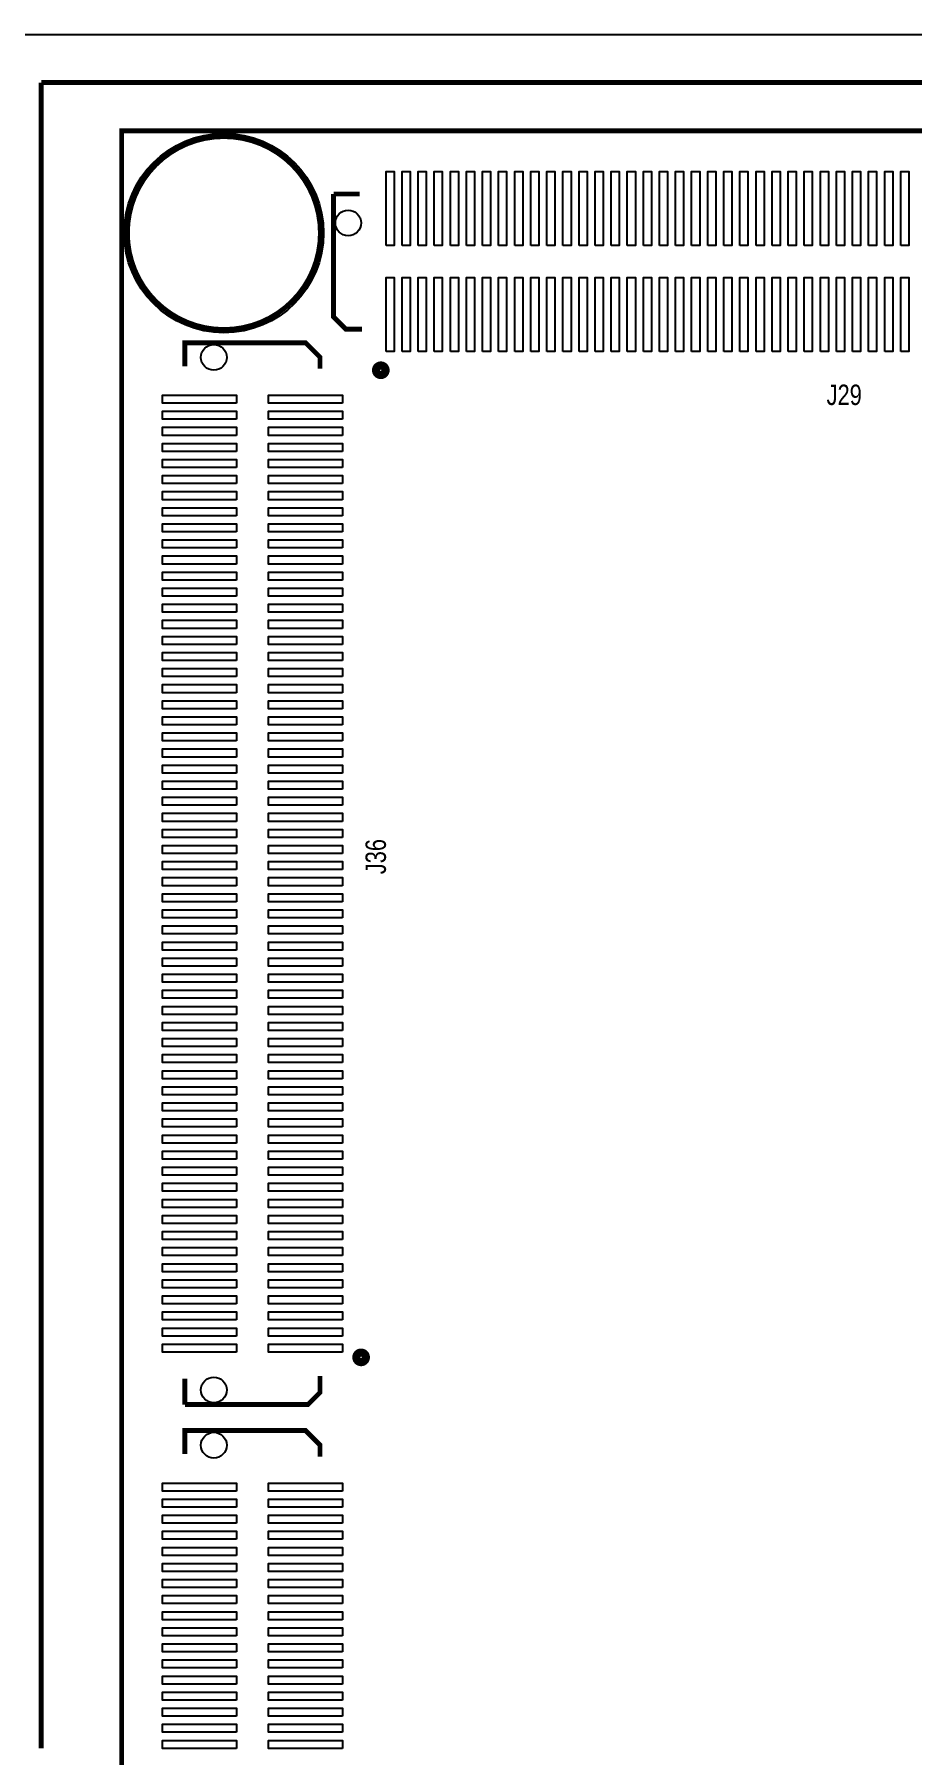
# Model space of a CAD drawing. Extents: x -92 to 135, y -31 to 116.
# Drawn here: x -5.9 to 21.4, y 26.3 to 79.8 of the extents above; entities that cross this region are included whole.
import ezdxf

# ---------------------------------------------------------------- set-up
doc = ezdxf.new("R2010")
doc.units = 0
for name, color, linetype in [('BG_OUTLINE', 2, 'CONTINUOUS'), ('PG_SILKSCREEN_TOP', 5, 'CONTINUOUS'), ('PIN_TOP', 6, 'CONTINUOUS'), ('RD_SILKSCREEN_TOP', 7, 'CONTINUOUS')]:
    doc.layers.add(name, color=color, linetype=linetype)

msp = doc.modelspace()

# ---------------------------------------------------------------- linework, layer by layer
at = {"layer": 'BG_OUTLINE'}
msp.add_lwpolyline([(37.046154, -31.330392), (-33.161986, -31.330392), (-33.669986, -30.822392), (-33.669986, -23.875492, 1), (-35.574986, -23.875492), (-35.574986, -30.822392), (-36.082986, -31.330392), (-46.255686, -31.330392), (-46.763686, -30.822392), (-46.763686, -20.408392, 1), (-50.421286, -20.408392), (-50.421286, -26.834592), (-58.422286, -26.834592), (-58.422286, -18.579592), (-76.761086, -18.579592), (-76.761086, -26.834592), (-91.76385, -26.834592), (-91.76385, -7.549896), (-89.74582, -7.549896), (-89.74582, 53.448204), (-91.76385, 53.448204), (-91.76385, 79.8195), (98.226118, 79.8195)], format="xyb", dxfattribs=at)
at = {"layer": 'PG_SILKSCREEN_TOP', "const_width": 0.1524}
for points in [[(-5.679694, 26.543), (-5.679694, 78.32217)], [(-5.679694, 78.32217), (78.931262, 78.32217)], [(3.409696, 74.858372), (3.409696, 71.033132), (3.7846, 70.658228), (4.2926, 70.658228)], [(3.409696, 74.858372), (4.2164, 74.858372)], [(-1.213612, 69.50456), (-1.213612, 70.235064), (2.53746, 70.235064), (2.986532, 69.785992), (2.986532, 69.42836)], [(-1.213612, 37.227256), (2.611628, 37.227256), (2.986532, 37.60216), (2.986532, 38.11016)], [(-1.213612, 37.227256), (-1.213612, 38.03396)], [(-1.213612, 35.687), (-1.213612, 36.417504), (2.53746, 36.417504), (2.986532, 35.968432), (2.986532, 35.6108)]]:
    msp.add_lwpolyline(points, dxfattribs=at)
msp.add_lwpolyline([(-3.17754, -3.17754), (76.8223, -3.17754), (76.8223, 76.8223), (-3.17754, 76.8223)], close=True, dxfattribs=at)
at = {"layer": 'PG_SILKSCREEN_TOP'}
for points, const_width in [([(2.999994, 73.64476, 1), (-3.000134, 73.64486, 1)], 0.1524), ([(5.024882, 69.3801, 1), (4.728718, 69.3801, 1)], 0.254), ([(4.412742, 38.69436, 1), (4.116578, 38.69436, 1)], 0.254)]:
    msp.add_lwpolyline(points, format="xyb", close=True, dxfattribs=dict(at, const_width=const_width))
at = {"layer": 'PIN_TOP'}
for points in [[(5.038852, 73.258172), (5.038852, 75.558142), (5.288788, 75.558142), (5.288788, 73.258172)], [(5.538724, 73.258172), (5.538724, 75.558142), (5.78866, 75.558142), (5.78866, 73.258172)], [(6.038596, 73.258172), (6.038596, 75.558142), (6.288532, 75.558142), (6.288532, 73.258172)], [(6.538722, 73.258172), (6.538722, 75.558142), (6.788658, 75.558142), (6.788658, 73.258172)], [(7.038594, 73.258172), (7.038594, 75.558142), (7.28853, 75.558142), (7.28853, 73.258172)], [(7.53872, 73.258172), (7.53872, 75.558142), (7.788656, 75.558142), (7.788656, 73.258172)], [(8.038592, 73.258172), (8.038592, 75.558142), (8.288528, 75.558142), (8.288528, 73.258172)], [(8.538718, 73.258172), (8.538718, 75.558142), (8.788654, 75.558142), (8.788654, 73.258172)], [(9.03859, 73.258172), (9.03859, 75.558142), (9.288526, 75.558142), (9.288526, 73.258172)], [(9.538716, 73.258172), (9.538716, 75.558142), (9.788652, 75.558142), (9.788652, 73.258172)], [(10.038588, 73.258172), (10.038588, 75.558142), (10.288524, 75.558142), (10.288524, 73.258172)], [(10.538714, 73.258172), (10.538714, 75.558142), (10.78865, 75.558142), (10.78865, 73.258172)], [(11.038586, 73.258172), (11.038586, 75.558142), (11.288522, 75.558142), (11.288522, 73.258172)], [(11.538712, 73.258172), (11.538712, 75.558142), (11.788648, 75.558142), (11.788648, 73.258172)], [(12.038584, 73.258172), (12.038584, 75.558142), (12.28852, 75.558142), (12.28852, 73.258172)], [(12.53871, 73.258172), (12.53871, 75.558142), (12.788646, 75.558142), (12.788646, 73.258172)], [(13.038582, 73.258172), (13.038582, 75.558142), (13.288518, 75.558142), (13.288518, 73.258172)], [(13.538708, 73.258172), (13.538708, 75.558142), (13.788644, 75.558142), (13.788644, 73.258172)], [(14.03858, 73.258172), (14.03858, 75.558142), (14.288516, 75.558142), (14.288516, 73.258172)], [(14.538706, 73.258172), (14.538706, 75.558142), (14.788642, 75.558142), (14.788642, 73.258172)], [(15.038578, 73.258172), (15.038578, 75.558142), (15.288514, 75.558142), (15.288514, 73.258172)], [(15.538704, 73.258172), (15.538704, 75.558142), (15.78864, 75.558142), (15.78864, 73.258172)], [(16.038576, 73.258172), (16.038576, 75.558142), (16.288512, 75.558142), (16.288512, 73.258172)], [(16.538702, 73.258172), (16.538702, 75.558142), (16.788638, 75.558142), (16.788638, 73.258172)], [(17.038574, 73.258172), (17.038574, 75.558142), (17.28851, 75.558142), (17.28851, 73.258172)], [(17.5387, 73.258172), (17.5387, 75.558142), (17.788636, 75.558142), (17.788636, 73.258172)], [(18.038572, 73.258172), (18.038572, 75.558142), (18.288508, 75.558142), (18.288508, 73.258172)], [(18.538698, 73.258172), (18.538698, 75.558142), (18.788634, 75.558142), (18.788634, 73.258172)], [(19.03857, 73.258172), (19.03857, 75.558142), (19.288506, 75.558142), (19.288506, 73.258172)], [(19.538696, 73.258172), (19.538696, 75.558142), (19.788632, 75.558142), (19.788632, 73.258172)], [(20.038568, 73.258172), (20.038568, 75.558142), (20.288504, 75.558142), (20.288504, 73.258172)], [(20.538694, 73.258172), (20.538694, 75.558142), (20.78863, 75.558142), (20.78863, 73.258172)], [(21.038566, 73.258172), (21.038566, 75.558142), (21.288502, 75.558142), (21.288502, 73.258172)], [(5.038852, 69.958204), (5.038852, 72.258174), (5.288788, 72.258174), (5.288788, 69.958204)], [(5.538724, 69.958204), (5.538724, 72.258174), (5.78866, 72.258174), (5.78866, 69.958204)], [(6.038596, 69.958204), (6.038596, 72.258174), (6.288532, 72.258174), (6.288532, 69.958204)], [(6.538722, 69.958204), (6.538722, 72.258174), (6.788658, 72.258174), (6.788658, 69.958204)], [(7.038594, 69.958204), (7.038594, 72.258174), (7.28853, 72.258174), (7.28853, 69.958204)], [(7.53872, 69.958204), (7.53872, 72.258174), (7.788656, 72.258174), (7.788656, 69.958204)], [(8.038592, 69.958204), (8.038592, 72.258174), (8.288528, 72.258174), (8.288528, 69.958204)], [(8.538718, 69.958204), (8.538718, 72.258174), (8.788654, 72.258174), (8.788654, 69.958204)], [(9.03859, 69.958204), (9.03859, 72.258174), (9.288526, 72.258174), (9.288526, 69.958204)], [(9.538716, 69.958204), (9.538716, 72.258174), (9.788652, 72.258174), (9.788652, 69.958204)], [(10.038588, 69.958204), (10.038588, 72.258174), (10.288524, 72.258174), (10.288524, 69.958204)], [(10.538714, 69.958204), (10.538714, 72.258174), (10.78865, 72.258174), (10.78865, 69.958204)], [(11.038586, 69.958204), (11.038586, 72.258174), (11.288522, 72.258174), (11.288522, 69.958204)], [(11.538712, 69.958204), (11.538712, 72.258174), (11.788648, 72.258174), (11.788648, 69.958204)], [(12.038584, 69.958204), (12.038584, 72.258174), (12.28852, 72.258174), (12.28852, 69.958204)], [(12.53871, 69.958204), (12.53871, 72.258174), (12.788646, 72.258174), (12.788646, 69.958204)], [(13.038582, 69.958204), (13.038582, 72.258174), (13.288518, 72.258174), (13.288518, 69.958204)], [(13.538708, 69.958204), (13.538708, 72.258174), (13.788644, 72.258174), (13.788644, 69.958204)], [(14.03858, 69.958204), (14.03858, 72.258174), (14.288516, 72.258174), (14.288516, 69.958204)], [(14.538706, 69.958204), (14.538706, 72.258174), (14.788642, 72.258174), (14.788642, 69.958204)], [(15.038578, 69.958204), (15.038578, 72.258174), (15.288514, 72.258174), (15.288514, 69.958204)], [(15.538704, 69.958204), (15.538704, 72.258174), (15.78864, 72.258174), (15.78864, 69.958204)], [(16.038576, 69.958204), (16.038576, 72.258174), (16.288512, 72.258174), (16.288512, 69.958204)], [(16.538702, 69.958204), (16.538702, 72.258174), (16.788638, 72.258174), (16.788638, 69.958204)], [(17.038574, 69.958204), (17.038574, 72.258174), (17.28851, 72.258174), (17.28851, 69.958204)], [(17.5387, 69.958204), (17.5387, 72.258174), (17.788636, 72.258174), (17.788636, 69.958204)], [(18.038572, 69.958204), (18.038572, 72.258174), (18.288508, 72.258174), (18.288508, 69.958204)], [(18.538698, 69.958204), (18.538698, 72.258174), (18.788634, 72.258174), (18.788634, 69.958204)], [(19.03857, 69.958204), (19.03857, 72.258174), (19.288506, 72.258174), (19.288506, 69.958204)], [(19.538696, 69.958204), (19.538696, 72.258174), (19.788632, 72.258174), (19.788632, 69.958204)], [(20.038568, 69.958204), (20.038568, 72.258174), (20.288504, 72.258174), (20.288504, 69.958204)], [(20.538694, 69.958204), (20.538694, 72.258174), (20.78863, 72.258174), (20.78863, 69.958204)], [(21.038566, 69.958204), (21.038566, 72.258174), (21.288502, 72.258174), (21.288502, 69.958204)], [(0.386461, 68.355972), (-1.913509, 68.355972), (-1.913509, 68.605908), (0.386461, 68.605908)], [(3.686429, 68.355972), (1.386459, 68.355972), (1.386459, 68.605908), (3.686429, 68.605908)], [(0.386461, 67.8561), (-1.913509, 67.8561), (-1.913509, 68.106036), (0.386461, 68.106036)], [(3.686429, 67.8561), (1.386459, 67.8561), (1.386459, 68.106036), (3.686429, 68.106036)], [(0.386461, 67.356228), (-1.913509, 67.356228), (-1.913509, 67.606164), (0.386461, 67.606164)], [(3.686429, 67.356228), (1.386459, 67.356228), (1.386459, 67.606164), (3.686429, 67.606164)], [(0.386461, 66.856102), (-1.913509, 66.856102), (-1.913509, 67.106038), (0.386461, 67.106038)], [(3.686429, 66.856102), (1.386459, 66.856102), (1.386459, 67.106038), (3.686429, 67.106038)], [(0.386461, 66.35623), (-1.913509, 66.35623), (-1.913509, 66.606166), (0.386461, 66.606166)], [(3.686429, 66.35623), (1.386459, 66.35623), (1.386459, 66.606166), (3.686429, 66.606166)], [(0.386461, 65.856104), (-1.913509, 65.856104), (-1.913509, 66.10604), (0.386461, 66.10604)], [(3.686429, 65.856104), (1.386459, 65.856104), (1.386459, 66.10604), (3.686429, 66.10604)], [(0.386461, 65.356232), (-1.913509, 65.356232), (-1.913509, 65.606168), (0.386461, 65.606168)], [(3.686429, 65.356232), (1.386459, 65.356232), (1.386459, 65.606168), (3.686429, 65.606168)], [(0.386461, 64.856106), (-1.913509, 64.856106), (-1.913509, 65.106042), (0.386461, 65.106042)], [(3.686429, 64.856106), (1.386459, 64.856106), (1.386459, 65.106042), (3.686429, 65.106042)], [(0.386461, 64.356234), (-1.913509, 64.356234), (-1.913509, 64.60617), (0.386461, 64.60617)], [(3.686429, 64.356234), (1.386459, 64.356234), (1.386459, 64.60617), (3.686429, 64.60617)], [(0.386461, 63.856108), (-1.913509, 63.856108), (-1.913509, 64.106044), (0.386461, 64.106044)], [(3.686429, 63.856108), (1.386459, 63.856108), (1.386459, 64.106044), (3.686429, 64.106044)], [(0.386461, 63.356236), (-1.913509, 63.356236), (-1.913509, 63.606172), (0.386461, 63.606172)], [(3.686429, 63.356236), (1.386459, 63.356236), (1.386459, 63.606172), (3.686429, 63.606172)], [(0.386461, 62.85611), (-1.913509, 62.85611), (-1.913509, 63.106046), (0.386461, 63.106046)], [(0.386461, 62.356238), (-1.913509, 62.356238), (-1.913509, 62.606174), (0.386461, 62.606174)], [(3.686429, 62.85611), (1.386459, 62.85611), (1.386459, 63.106046), (3.686429, 63.106046)], [(3.686429, 62.356238), (1.386459, 62.356238), (1.386459, 62.606174), (3.686429, 62.606174)], [(0.386461, 61.856112), (-1.913509, 61.856112), (-1.913509, 62.106048), (0.386461, 62.106048)], [(3.686429, 61.856112), (1.386459, 61.856112), (1.386459, 62.106048), (3.686429, 62.106048)], [(0.386461, 61.35624), (-1.913509, 61.35624), (-1.913509, 61.606176), (0.386461, 61.606176)], [(3.686429, 61.35624), (1.386459, 61.35624), (1.386459, 61.606176), (3.686429, 61.606176)], [(0.386461, 60.856114), (-1.913509, 60.856114), (-1.913509, 61.10605), (0.386461, 61.10605)], [(3.686429, 60.856114), (1.386459, 60.856114), (1.386459, 61.10605), (3.686429, 61.10605)], [(0.386461, 60.356242), (-1.913509, 60.356242), (-1.913509, 60.606178), (0.386461, 60.606178)], [(3.686429, 60.356242), (1.386459, 60.356242), (1.386459, 60.606178), (3.686429, 60.606178)], [(0.386461, 59.856116), (-1.913509, 59.856116), (-1.913509, 60.106052), (0.386461, 60.106052)], [(3.686429, 59.856116), (1.386459, 59.856116), (1.386459, 60.106052), (3.686429, 60.106052)], [(0.386461, 59.356244), (-1.913509, 59.356244), (-1.913509, 59.60618), (0.386461, 59.60618)], [(3.686429, 59.356244), (1.386459, 59.356244), (1.386459, 59.60618), (3.686429, 59.60618)], [(0.386461, 58.856118), (-1.913509, 58.856118), (-1.913509, 59.106054), (0.386461, 59.106054)], [(3.686429, 58.856118), (1.386459, 58.856118), (1.386459, 59.106054), (3.686429, 59.106054)], [(0.386461, 58.356246), (-1.913509, 58.356246), (-1.913509, 58.606182), (0.386461, 58.606182)], [(3.686429, 58.356246), (1.386459, 58.356246), (1.386459, 58.606182), (3.686429, 58.606182)], [(0.386461, 57.85612), (-1.913509, 57.85612), (-1.913509, 58.106056), (0.386461, 58.106056)], [(3.686429, 57.85612), (1.386459, 57.85612), (1.386459, 58.106056), (3.686429, 58.106056)], [(0.386461, 57.356248), (-1.913509, 57.356248), (-1.913509, 57.606184), (0.386461, 57.606184)], [(3.686429, 57.356248), (1.386459, 57.356248), (1.386459, 57.606184), (3.686429, 57.606184)], [(0.386461, 56.856122), (-1.913509, 56.856122), (-1.913509, 57.106058), (0.386461, 57.106058)], [(3.686429, 56.856122), (1.386459, 56.856122), (1.386459, 57.106058), (3.686429, 57.106058)], [(0.386461, 56.35625), (-1.913509, 56.35625), (-1.913509, 56.606186), (0.386461, 56.606186)], [(3.686429, 56.35625), (1.386459, 56.35625), (1.386459, 56.606186), (3.686429, 56.606186)], [(0.386461, 55.856124), (-1.913509, 55.856124), (-1.913509, 56.10606), (0.386461, 56.10606)], [(3.686429, 55.856124), (1.386459, 55.856124), (1.386459, 56.10606), (3.686429, 56.10606)], [(0.386461, 55.356252), (-1.913509, 55.356252), (-1.913509, 55.606188), (0.386461, 55.606188)], [(3.686429, 55.356252), (1.386459, 55.356252), (1.386459, 55.606188), (3.686429, 55.606188)], [(0.386461, 54.856126), (-1.913509, 54.856126), (-1.913509, 55.106062), (0.386461, 55.106062)], [(0.386461, 54.356254), (-1.913509, 54.356254), (-1.913509, 54.60619), (0.386461, 54.60619)], [(3.686429, 54.856126), (1.386459, 54.856126), (1.386459, 55.106062), (3.686429, 55.106062)], [(3.686429, 54.356254), (1.386459, 54.356254), (1.386459, 54.60619), (3.686429, 54.60619)], [(0.386461, 53.856128), (-1.913509, 53.856128), (-1.913509, 54.106064), (0.386461, 54.106064)], [(3.686429, 53.856128), (1.386459, 53.856128), (1.386459, 54.106064), (3.686429, 54.106064)], [(0.386461, 53.356256), (-1.913509, 53.356256), (-1.913509, 53.606192), (0.386461, 53.606192)], [(3.686429, 53.356256), (1.386459, 53.356256), (1.386459, 53.606192), (3.686429, 53.606192)], [(0.386461, 52.85613), (-1.913509, 52.85613), (-1.913509, 53.106066), (0.386461, 53.106066)], [(3.686429, 52.85613), (1.386459, 52.85613), (1.386459, 53.106066), (3.686429, 53.106066)], [(0.386461, 52.356258), (-1.913509, 52.356258), (-1.913509, 52.606194), (0.386461, 52.606194)], [(3.686429, 52.356258), (1.386459, 52.356258), (1.386459, 52.606194), (3.686429, 52.606194)], [(0.386461, 51.856132), (-1.913509, 51.856132), (-1.913509, 52.106068), (0.386461, 52.106068)], [(3.686429, 51.856132), (1.386459, 51.856132), (1.386459, 52.106068), (3.686429, 52.106068)], [(0.386461, 51.35626), (-1.913509, 51.35626), (-1.913509, 51.606196), (0.386461, 51.606196)], [(3.686429, 51.35626), (1.386459, 51.35626), (1.386459, 51.606196), (3.686429, 51.606196)], [(0.386461, 50.856134), (-1.913509, 50.856134), (-1.913509, 51.10607), (0.386461, 51.10607)], [(3.686429, 50.856134), (1.386459, 50.856134), (1.386459, 51.10607), (3.686429, 51.10607)], [(0.386461, 50.356262), (-1.913509, 50.356262), (-1.913509, 50.606198), (0.386461, 50.606198)], [(3.686429, 50.356262), (1.386459, 50.356262), (1.386459, 50.606198), (3.686429, 50.606198)], [(0.386461, 49.856136), (-1.913509, 49.856136), (-1.913509, 50.106072), (0.386461, 50.106072)], [(3.686429, 49.856136), (1.386459, 49.856136), (1.386459, 50.106072), (3.686429, 50.106072)], [(0.386461, 49.356264), (-1.913509, 49.356264), (-1.913509, 49.6062), (0.386461, 49.6062)], [(3.686429, 49.356264), (1.386459, 49.356264), (1.386459, 49.6062), (3.686429, 49.6062)], [(0.386461, 48.856138), (-1.913509, 48.856138), (-1.913509, 49.106074), (0.386461, 49.106074)], [(3.686429, 48.856138), (1.386459, 48.856138), (1.386459, 49.106074), (3.686429, 49.106074)], [(0.386461, 48.356266), (-1.913509, 48.356266), (-1.913509, 48.606202), (0.386461, 48.606202)], [(3.686429, 48.356266), (1.386459, 48.356266), (1.386459, 48.606202), (3.686429, 48.606202)], [(0.386461, 47.85614), (-1.913509, 47.85614), (-1.913509, 48.106076), (0.386461, 48.106076)], [(3.686429, 47.85614), (1.386459, 47.85614), (1.386459, 48.106076), (3.686429, 48.106076)], [(0.386461, 47.356268), (-1.913509, 47.356268), (-1.913509, 47.606204), (0.386461, 47.606204)], [(0.386461, 46.856142), (-1.913509, 46.856142), (-1.913509, 47.106078), (0.386461, 47.106078)], [(3.686429, 47.356268), (1.386459, 47.356268), (1.386459, 47.606204), (3.686429, 47.606204)], [(3.686429, 46.856142), (1.386459, 46.856142), (1.386459, 47.106078), (3.686429, 47.106078)], [(0.386461, 46.35627), (-1.913509, 46.35627), (-1.913509, 46.606206), (0.386461, 46.606206)], [(3.686429, 46.35627), (1.386459, 46.35627), (1.386459, 46.606206), (3.686429, 46.606206)], [(0.386461, 45.856144), (-1.913509, 45.856144), (-1.913509, 46.10608), (0.386461, 46.10608)], [(3.686429, 45.856144), (1.386459, 45.856144), (1.386459, 46.10608), (3.686429, 46.10608)], [(0.386461, 45.356272), (-1.913509, 45.356272), (-1.913509, 45.606208), (0.386461, 45.606208)], [(3.686429, 45.356272), (1.386459, 45.356272), (1.386459, 45.606208), (3.686429, 45.606208)], [(0.386461, 44.856146), (-1.913509, 44.856146), (-1.913509, 45.106082), (0.386461, 45.106082)], [(3.686429, 44.856146), (1.386459, 44.856146), (1.386459, 45.106082), (3.686429, 45.106082)], [(0.386461, 44.356274), (-1.913509, 44.356274), (-1.913509, 44.60621), (0.386461, 44.60621)], [(3.686429, 44.356274), (1.386459, 44.356274), (1.386459, 44.60621), (3.686429, 44.60621)], [(0.386461, 43.856148), (-1.913509, 43.856148), (-1.913509, 44.106084), (0.386461, 44.106084)], [(3.686429, 43.856148), (1.386459, 43.856148), (1.386459, 44.106084), (3.686429, 44.106084)], [(0.386461, 43.356276), (-1.913509, 43.356276), (-1.913509, 43.606212), (0.386461, 43.606212)], [(3.686429, 43.356276), (1.386459, 43.356276), (1.386459, 43.606212), (3.686429, 43.606212)], [(0.386461, 42.85615), (-1.913509, 42.85615), (-1.913509, 43.106086), (0.386461, 43.106086)], [(3.686429, 42.85615), (1.386459, 42.85615), (1.386459, 43.106086), (3.686429, 43.106086)], [(0.386461, 42.356278), (-1.913509, 42.356278), (-1.913509, 42.606214), (0.386461, 42.606214)], [(3.686429, 42.356278), (1.386459, 42.356278), (1.386459, 42.606214), (3.686429, 42.606214)], [(0.386461, 41.856152), (-1.913509, 41.856152), (-1.913509, 42.106088), (0.386461, 42.106088)], [(3.686429, 41.856152), (1.386459, 41.856152), (1.386459, 42.106088), (3.686429, 42.106088)], [(0.386461, 41.35628), (-1.913509, 41.35628), (-1.913509, 41.606216), (0.386461, 41.606216)], [(3.686429, 41.35628), (1.386459, 41.35628), (1.386459, 41.606216), (3.686429, 41.606216)], [(0.386461, 40.856154), (-1.913509, 40.856154), (-1.913509, 41.10609), (0.386461, 41.10609)], [(3.686429, 40.856154), (1.386459, 40.856154), (1.386459, 41.10609), (3.686429, 41.10609)], [(0.386461, 40.356282), (-1.913509, 40.356282), (-1.913509, 40.606218), (0.386461, 40.606218)], [(3.686429, 40.356282), (1.386459, 40.356282), (1.386459, 40.606218), (3.686429, 40.606218)], [(0.386461, 39.856156), (-1.913509, 39.856156), (-1.913509, 40.106092), (0.386461, 40.106092)], [(0.386461, 39.356284), (-1.913509, 39.356284), (-1.913509, 39.60622), (0.386461, 39.60622)], [(3.686429, 39.856156), (1.386459, 39.856156), (1.386459, 40.106092), (3.686429, 40.106092)], [(3.686429, 39.356284), (1.386459, 39.356284), (1.386459, 39.60622), (3.686429, 39.60622)], [(0.386461, 38.856412), (-1.913509, 38.856412), (-1.913509, 39.106348), (0.386461, 39.106348)], [(3.686429, 38.856412), (1.386459, 38.856412), (1.386459, 39.106348), (3.686429, 39.106348)], [(0.386461, 34.538412), (-1.913509, 34.538412), (-1.913509, 34.788348), (0.386461, 34.788348)], [(3.686429, 34.538412), (1.386459, 34.538412), (1.386459, 34.788348), (3.686429, 34.788348)], [(0.386461, 34.03854), (-1.913509, 34.03854), (-1.913509, 34.288476), (0.386461, 34.288476)], [(3.686429, 34.03854), (1.386459, 34.03854), (1.386459, 34.288476), (3.686429, 34.288476)], [(0.386461, 33.538668), (-1.913509, 33.538668), (-1.913509, 33.788604), (0.386461, 33.788604)], [(3.686429, 33.538668), (1.386459, 33.538668), (1.386459, 33.788604), (3.686429, 33.788604)], [(0.386461, 33.038542), (-1.913509, 33.038542), (-1.913509, 33.288478), (0.386461, 33.288478)], [(3.686429, 33.038542), (1.386459, 33.038542), (1.386459, 33.288478), (3.686429, 33.288478)], [(0.386461, 32.53867), (-1.913509, 32.53867), (-1.913509, 32.788606), (0.386461, 32.788606)], [(3.686429, 32.53867), (1.386459, 32.53867), (1.386459, 32.788606), (3.686429, 32.788606)], [(0.386461, 32.038544), (-1.913509, 32.038544), (-1.913509, 32.28848), (0.386461, 32.28848)], [(3.686429, 32.038544), (1.386459, 32.038544), (1.386459, 32.28848), (3.686429, 32.28848)], [(0.386461, 31.538672), (-1.913509, 31.538672), (-1.913509, 31.788608), (0.386461, 31.788608)], [(3.686429, 31.538672), (1.386459, 31.538672), (1.386459, 31.788608), (3.686429, 31.788608)], [(0.386461, 31.038546), (-1.913509, 31.038546), (-1.913509, 31.288482), (0.386461, 31.288482)], [(3.686429, 31.038546), (1.386459, 31.038546), (1.386459, 31.288482), (3.686429, 31.288482)], [(0.386461, 30.538674), (-1.913509, 30.538674), (-1.913509, 30.78861), (0.386461, 30.78861)], [(3.686429, 30.538674), (1.386459, 30.538674), (1.386459, 30.78861), (3.686429, 30.78861)], [(0.386461, 30.038548), (-1.913509, 30.038548), (-1.913509, 30.288484), (0.386461, 30.288484)], [(3.686429, 30.038548), (1.386459, 30.038548), (1.386459, 30.288484), (3.686429, 30.288484)], [(0.386461, 29.538676), (-1.913509, 29.538676), (-1.913509, 29.788612), (0.386461, 29.788612)], [(3.686429, 29.538676), (1.386459, 29.538676), (1.386459, 29.788612), (3.686429, 29.788612)], [(0.386461, 29.03855), (-1.913509, 29.03855), (-1.913509, 29.288486), (0.386461, 29.288486)], [(3.686429, 29.03855), (1.386459, 29.03855), (1.386459, 29.288486), (3.686429, 29.288486)], [(0.386461, 28.538678), (-1.913509, 28.538678), (-1.913509, 28.788614), (0.386461, 28.788614)], [(3.686429, 28.538678), (1.386459, 28.538678), (1.386459, 28.788614), (3.686429, 28.788614)], [(0.386461, 28.038552), (-1.913509, 28.038552), (-1.913509, 28.288488), (0.386461, 28.288488)], [(3.686429, 28.038552), (1.386459, 28.038552), (1.386459, 28.288488), (3.686429, 28.288488)], [(0.386461, 27.53868), (-1.913509, 27.53868), (-1.913509, 27.788616), (0.386461, 27.788616)], [(0.386461, 27.038554), (-1.913509, 27.038554), (-1.913509, 27.28849), (0.386461, 27.28849)], [(3.686429, 27.53868), (1.386459, 27.53868), (1.386459, 27.788616), (3.686429, 27.788616)], [(3.686429, 27.038554), (1.386459, 27.038554), (1.386459, 27.28849), (3.686429, 27.28849)], [(0.386461, 26.538682), (-1.913509, 26.538682), (-1.913509, 26.788618), (0.386461, 26.788618)], [(3.686429, 26.538682), (1.386459, 26.538682), (1.386459, 26.788618), (3.686429, 26.788618)]]:
    msp.add_lwpolyline(points, close=True, dxfattribs=at)
for centre, radius in [((0, 73.64476), 3.099943), ((3.863594, 73.958196), 0.40005), ((-0.313436, 69.781166), 0.40005), ((-0.313436, 37.681154), 0.40005), ((-0.313436, 35.963606), 0.40005)]:
    msp.add_circle(centre, radius, dxfattribs=at)

# ---------------------------------------------------------------- texts
at = {"layer": 'RD_SILKSCREEN_TOP', "width": 0.8}
msp.add_text('J29', height=0.635, dxfattribs=at).set_placement((18.733262, 68.298822))
msp.add_text('J36', height=0.635, rotation=90, dxfattribs=at).set_placement((5.036312, 53.712872))

doc.saveas('drawing.dxf')
